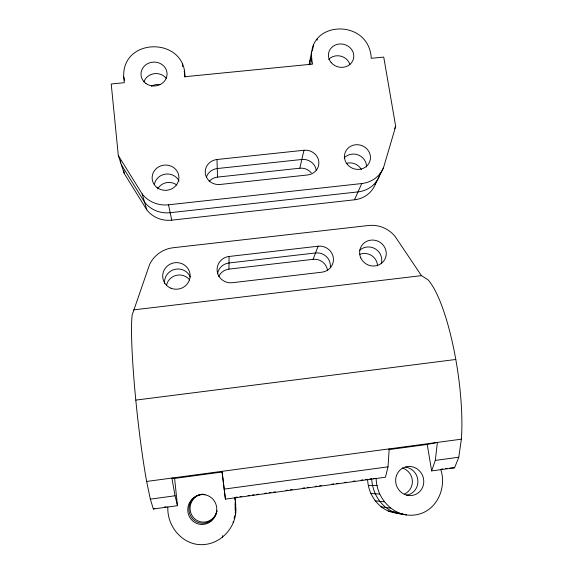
<?xml version="1.0" encoding="UTF-8"?>
<svg xmlns="http://www.w3.org/2000/svg" width="573" height="573" viewBox="0 0 573 573"><rect width="100%" height="100%" fill="white"/><g stroke="black" fill="none" stroke-linecap="round" stroke-linejoin="round"><path stroke-width="0.86" d="M235.216 510.529L235.274 503.696C239.127 522.139 224.817 541.729 206.144 544.314C184.714 547.659 166.85 527.676 167.832 507.012M235.453 513.071L235.231 501.704M218.671 276.594A12.85 12.52 0.5 0 1 228.949 269.117L229.071 256.475L318.122 246.211A13.494 13.014 21.3 0 1 333.314 257.649A13.494 13.014 21.3 0 1 321.954 272.182L232.344 282.718A13.609 13.215 1.2 0 1 217.181 271.172A13.609 13.215 1.2 0 1 229.071 256.475M123.711 76.983C121.805 36.873 185.638 36.701 184.907 76.71L312.636 64.097C302.2 20.277 369.227 16.445 371.254 58.31L383.731 57.078L395.692 126.368L383.538 167.631L375.129 184.649A26.609 25.047 19.2 0 1 354.472 199.805L171.735 220.161A27.167 25.756 -5.2 0 1 146.788 209.825L124.205 173.426L118.31 155.534L111.219 83.987L124.291 82.698L123.711 76.983L124.577 80.413M225.425 499.126L222.023 471.335L225.425 499.126L385.45 477.23L388.014 466.837L389.196 448.881M222.517 537.245L222.653 535.648M177.472 505.687L175.059 495.781L171.886 478.068L174.607 478.405L177.472 505.687L153.342 508.989L150.334 499.14L146.652 481.456A102.159 8.036 83.9 0 1 132.17 314.971L149.524 264.669A29.474 28.514 -11.3 0 1 173.29 247.729L368.518 225.504A28.894 27.59 28.2 0 1 395.062 236.398L421.449 275.649L427.888 279.66A99.537 23.593 81.4 0 1 461.372 439.183L458.787 457.218L454.604 467.769L431.648 470.913L435.294 460.406L437.421 442.399L427.236 444.462L388.372 449.683M309.091 64.699L311.698 51.362M312.457 50.438L313.624 44.544M310.638 64.233L311.776 58.503M317.062 40.203L317.406 38.498M209.138 181.512A12.563 11.933 1.9 0 1 217.518 177.1L299.822 168.211L303.955 150.255L216.988 159.509A13.279 12.563 2.2 0 0 205.335 173.411A13.279 12.563 2.2 0 0 220.096 184.477L307.608 174.966A13.15 12.391 13.5 0 0 318.753 161.214A13.15 12.391 13.5 0 0 303.955 150.255M234.078 518.2L234.765 515.636M310.831 58.002L309.42 63.001L309.441 64.742M375.129 184.649L375.888 182.092M379.978 173.805L379.219 176.377A27.346 25.67 19.1 0 1 358.01 191.898L170.181 212.698A27.934 26.422 -4.9 0 1 144.532 202.083L121.34 164.73M228.949 269.117L313.109 259.325L318.122 246.211M354.472 199.805L361.749 183.546A28.12 26.329 19 0 0 383.538 167.631M394.582 128.724L395.692 126.368M153.342 508.989L154.832 508.502M150.334 499.14L175.059 495.781M224.172 489.106L388.014 466.837M435.294 460.406L458.787 457.218M164.358 507.062L166.113 506.819M235.603 497.314L237.372 497.07M240.023 496.705L241.792 496.469M247.98 495.624L249.742 495.38M252.399 495.015L254.161 494.771M256.819 494.413L258.581 494.17M264.769 493.324L266.538 493.081M269.188 492.716L270.957 492.479M273.608 492.114L275.377 491.87M285.984 490.424L287.746 490.18M290.404 489.815L292.166 489.578M302.773 488.124L304.542 487.881M307.192 487.523L308.962 487.279M315.15 486.434L316.912 486.19M319.562 485.825L321.331 485.589M331.939 484.135L333.708 483.891M336.358 483.533L338.127 483.29M344.309 482.445L346.078 482.201M353.147 481.234L354.916 480.991M361.105 480.145L362.874 479.902M365.524 479.544L367.293 479.3M369.943 478.935L371.712 478.691C372.278 495.831 384.855 513.057 402.826 514.031M441.181 469.194L442.85 468.965M445.35 468.621L447.026 468.392M146.652 481.456L461.372 439.183M174.607 478.405L222.26 472.002M135.808 400.104L455.822 359.472M133.609 309.886L421.449 275.649M118.31 155.534L142.147 193.889A28.743 27.124 -4.7 0 0 168.541 204.797L361.749 183.546M449.547 468.148L454.604 467.769M373.489 478.62L376.16 478.505C376.447 498.768 394.131 517.928 415.181 514.919C436.11 512.19 447.004 488.64 440.845 469.652M367.637 479.687C368.246 496.576 381.597 513.394 399.324 513.179M368.503 485.395L377.22 485.424M370.803 493.511L379.677 494.041M375.05 500.809L384.204 501.79M380.959 506.783L390.5 508.136M388.136 511.009L398.12 512.62M396.065 513.186L406.544 514.941M235.202 512.241L235.725 513.945M142.147 193.889L146.788 209.825M168.541 204.797L171.735 220.161M233.161 521.616L233.361 522.769M427.236 444.462L431.648 470.913M234.966 497.822L235.804 504.863M234.722 497.436L235.023 499.993M182.357 63.99L182.637 66.626M184.234 71.031L184.857 77.097M123.94 170.775L124.205 173.426M120.488 160.304L120.745 162.933M216.988 159.509L217.518 177.1M346.285 163.42A12.398 11.668 19.2 0 1 361.391 169.587M157.675 188.911A12.663 12.004 -5.2 0 1 176.806 185.015M299.822 168.211A12.441 11.782 13.5 0 1 311.289 172.903M154.395 184.442A13.014 12.312 -4.9 0 1 165.461 174.113A13.014 12.312 -4.9 0 1 179.041 181.011M206.344 177.301A12.914 12.241 2 0 1 217.26 168.548L301.835 159.48A12.785 12.083 13.5 0 1 316.203 170.117M344.194 157.947A12.742 11.961 19.1 0 1 358.462 155.032A12.742 11.961 19.1 0 1 366.512 167.044M143.895 81.918A12.678 11.675 -2 0 1 153.922 73.738A12.678 11.675 -2 0 1 166.292 78.329M151.365 86.215A12.341 11.396 -2.1 0 1 159.874 84.582M328.651 59.406A12.405 11.367 14.1 0 1 340.649 56.104A12.405 11.367 14.1 0 1 349.91 64.455M164.594 283.42A13.337 12.921 -11.9 0 1 174.708 269.374A13.337 12.921 -11.9 0 1 190.257 277.06M359.457 250.501A13.086 12.52 28.5 0 1 375.387 248.918A13.086 12.52 28.5 0 1 381.203 263.752M330.349 267.362A13.107 12.663 21.5 0 0 315.544 252.958L229.007 262.978A13.215 12.857 0.9 0 0 217.504 273.88M405.584 467.117A14.225 13.566 67.7 0 1 417.903 481.112A14.225 13.566 67.7 0 1 406.508 495.129M216.931 510.586A14.526 14.017 -73.4 0 1 200.973 523.149A14.526 14.017 -73.4 0 1 189.104 506.933A14.526 14.017 -73.4 0 1 205.098 494.413M166.421 285.755A12.964 12.577 -12.5 0 1 176.162 275.369A12.964 12.577 -12.5 0 1 189.649 279.989M359.851 254.312A12.721 12.198 28.7 0 1 377.528 265.865M313.109 259.325A12.749 12.341 21.7 0 1 327.448 270.119M216.945 511.281A14.096 13.609 -73.5 0 1 216.515 512.699M216.25 513.387A14.096 13.609 -73.5 0 1 200.557 521.81A14.096 13.609 -73.5 0 1 190.093 507.499A14.096 13.609 -73.5 0 1 202.183 494.141M402.139 467.976A13.809 13.179 68.2 0 1 412.324 480.31A13.809 13.179 68.2 0 1 404.624 493.897M157.124 187.622A13.394 12.635 -4.7 0 0 178.747 179.521A13.394 12.635 -4.7 0 0 160.691 165.948A13.394 12.635 -4.7 0 0 157.124 187.622M347.338 164.422A13.1 12.269 19 0 0 369.606 161.951A13.1 12.269 19 0 0 355.439 144.776A13.1 12.269 19 0 0 347.338 164.422M331.215 62.579A12.749 11.639 14.1 0 0 352.932 60.373A12.749 11.639 14.1 0 0 339.195 44.021A12.749 11.639 14.1 0 0 331.215 62.579M145.836 83.379A13.036 11.961 -1.8 0 0 166.915 75.844A13.036 11.961 -1.8 0 0 149.374 62.894A13.036 11.961 -1.8 0 0 145.836 83.379M360.775 257.9A13.466 12.857 28.2 0 0 383.745 261.044A13.466 12.857 28.2 0 0 374.298 240.173A13.466 12.857 28.2 0 0 360.775 257.9M170.89 288.169A13.731 13.286 -11.3 0 0 190.035 274.288A13.731 13.286 -11.3 0 0 168.276 265.299A13.731 13.286 -11.3 0 0 170.89 288.169M396.509 475.461A14.662 13.967 67.2 0 0 412.044 495.444A14.662 13.967 67.2 0 0 420.546 472.123A14.662 13.967 67.2 0 0 396.509 475.461M210.9 521.358A14.984 14.461 -73.3 0 0 208.042 495.709A14.984 14.461 -73.3 0 0 187.858 511.517A14.984 14.461 -73.3 0 0 210.9 521.358"/></g></svg>
